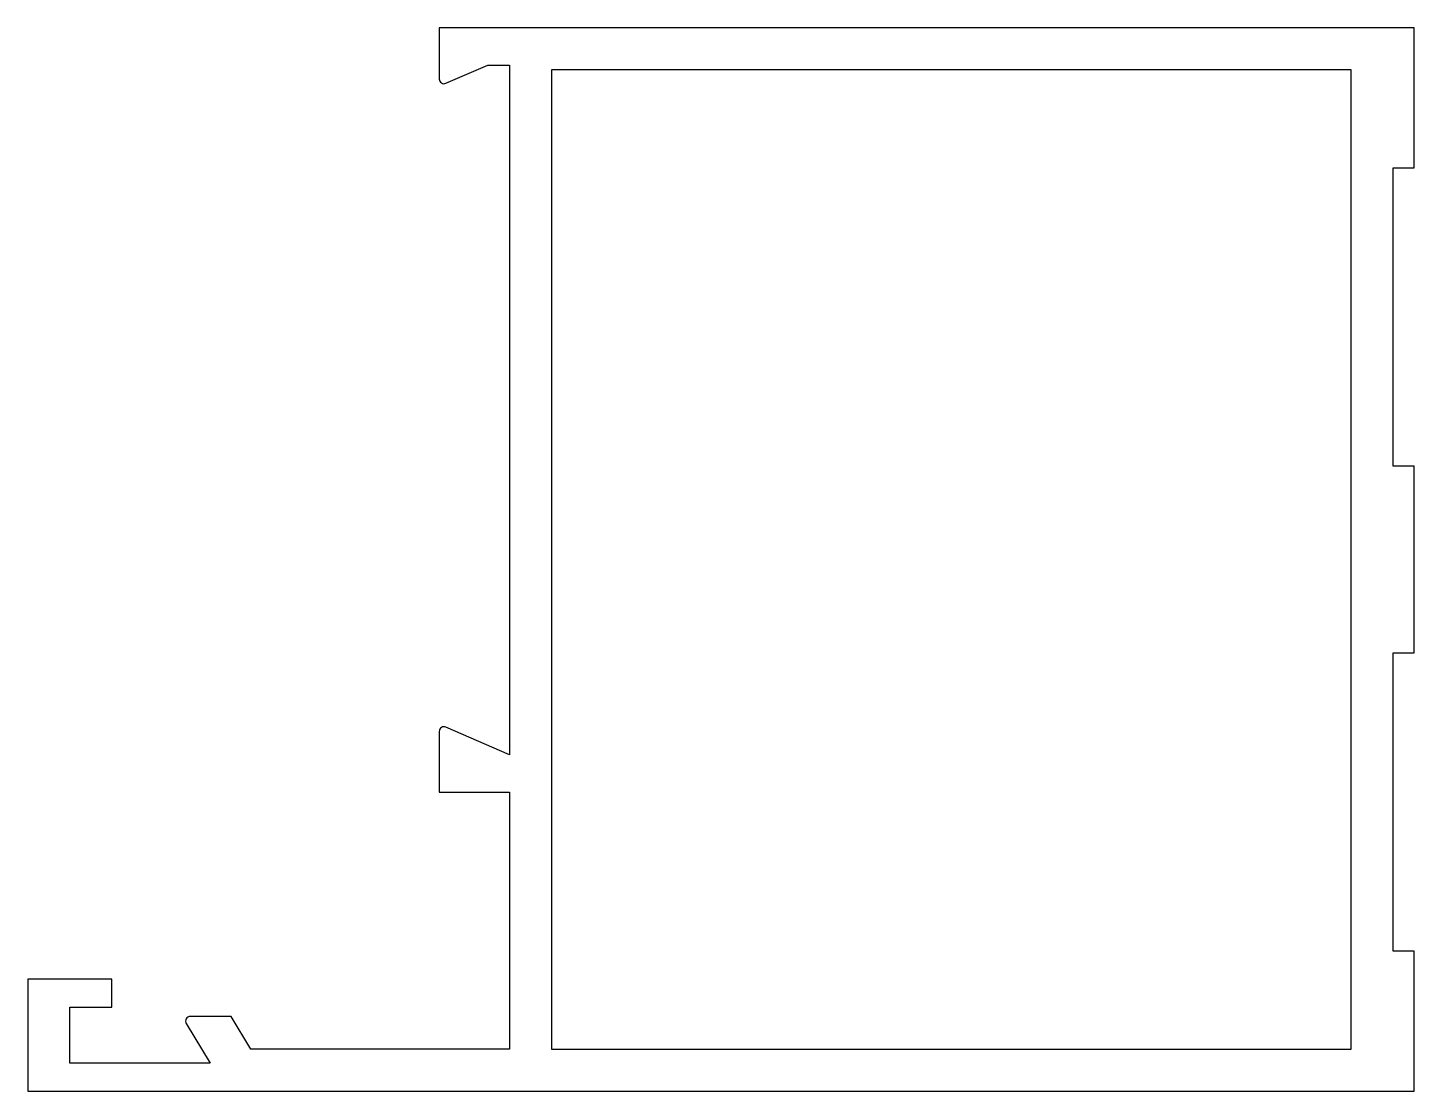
# Model space of a CAD drawing. Extents: x 937.3 to 996.6, y -23.6 to 21.9.
import ezdxf

# ---------------------------------------------------------------- set-up
doc = ezdxf.new("R2010")
doc.units = 0
doc.header["$LTSCALE"] = 15
doc.layers.get('0').update_dxf_attribs({"linetype": 'CONTINUOUS'})

msp = doc.modelspace()

# ---------------------------------------------------------------- linework, layer by layer
msp.add_lwpolyline([(955.2, 19.48), (956.997, 20.259), (957.92, 20.259), (957.92, -9.241), (955.2, -8.062, 0.539732), (954.92, -8.246), (954.92, -10.841), (957.92, -10.841), (957.92, -21.841), (946.859, -21.841), (946.018, -20.441), (944.272, -20.441, 0.583183), (944.1, -20.744), (945.12, -22.441), (939.12, -22.441), (939.12, -20.041), (940.92, -20.041), (940.92, -18.841), (937.32, -18.841), (937.32, -23.641), (996.62, -23.641), (996.62, -17.641), (995.72, -17.641), (995.72, -4.891), (996.62, -4.891), (996.62, 3.109), (995.72, 3.109), (995.72, 15.859), (996.62, 15.859), (996.62, 21.859), (954.92, 21.859), (954.92, 19.664, 0.539732)], format="xyb", close=True)
msp.add_lwpolyline([(993.92, -21.841), (993.92, 20.059), (959.72, 20.059), (959.72, -21.841)], close=True)

doc.saveas('drawing.dxf')
